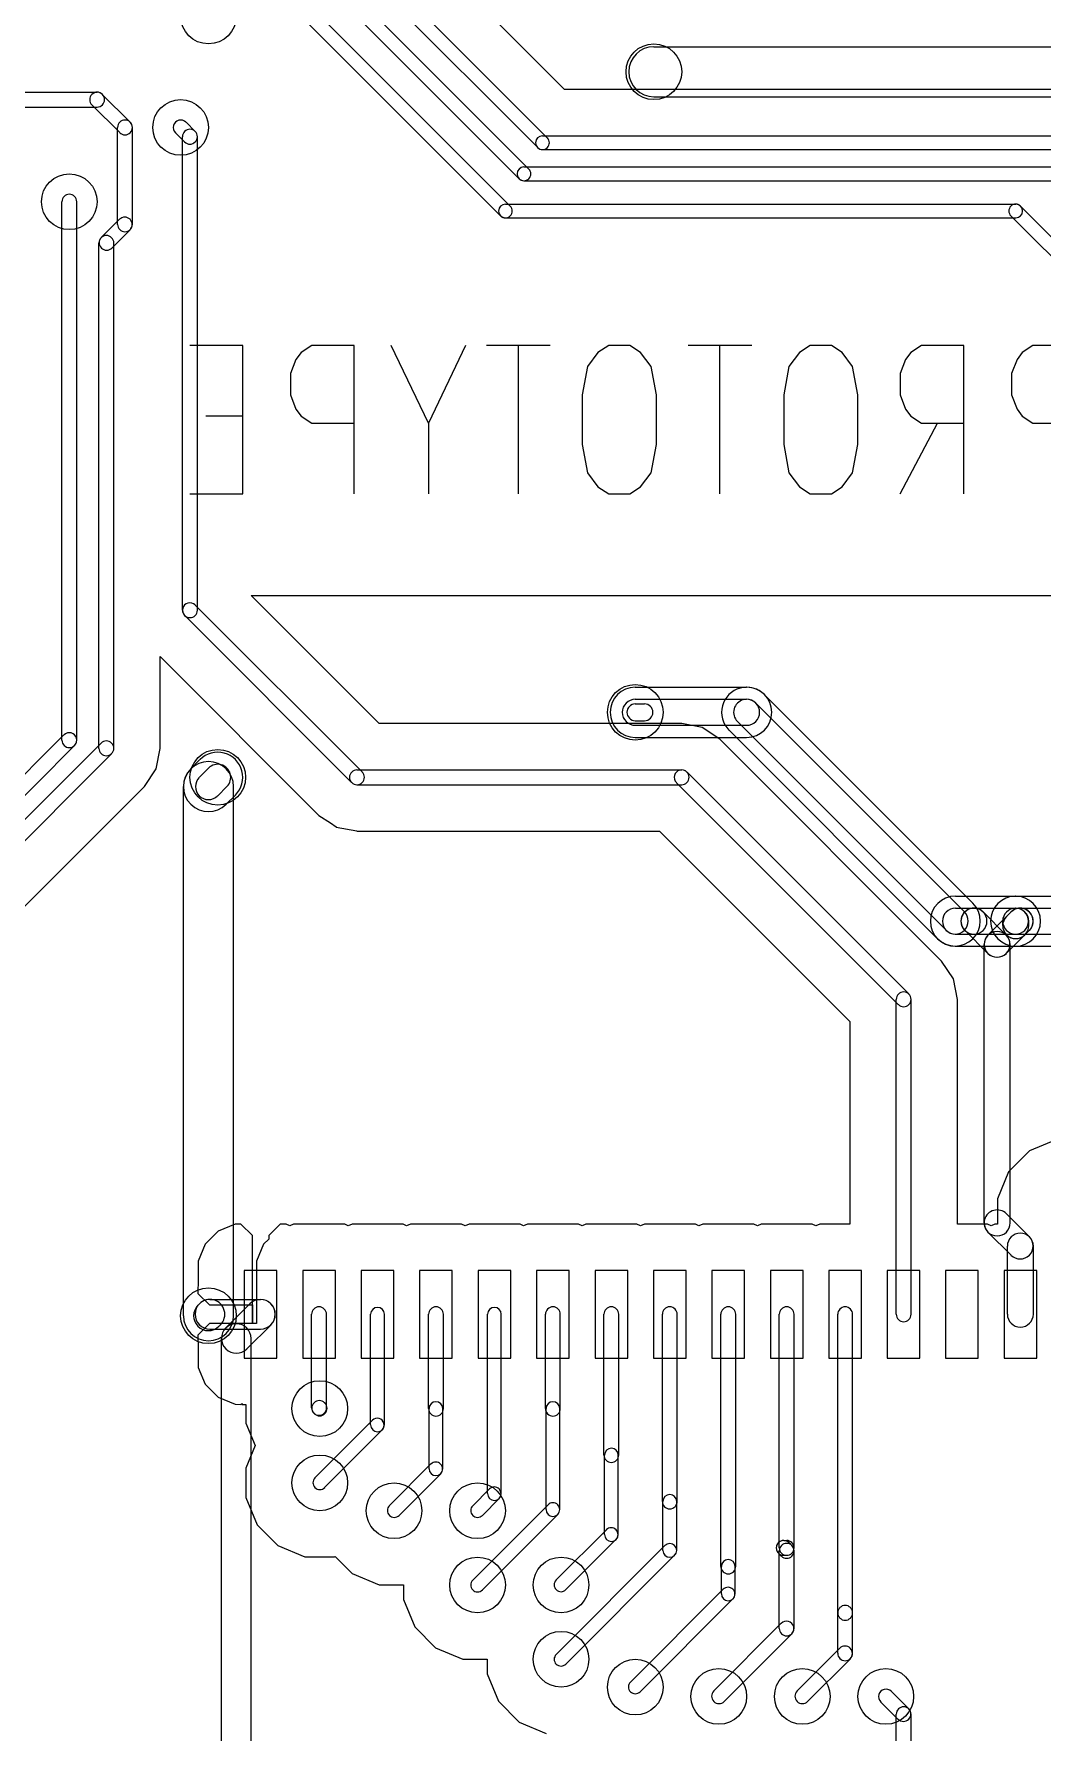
# Model space of a CAD drawing. Extents: x -29274 to 69862, y 24345 to 162744.
# Drawn here: x 15060 to 20492, y 41228 to 50374 of the extents above; entities that cross this region are included whole.
import ezdxf

# ---------------------------------------------------------------- set-up
doc = ezdxf.new("R2010")
doc.units = 0
doc.layers.add('BLACK', color=1, linetype='CONTINUOUS')

msp = doc.modelspace()

# ---------------------------------------------------------------- linework, layer by layer
at = {"layer": 'BLACK'}
for p, q in [((15824, 51144), (17574, 49394)), ((15876, 51196), (17626, 49446)), ((17918, 50075), (17103, 50891)), ((17918, 50075), (17103, 50891)), ((17726, 49646), (16576, 50796)), ((17674, 49594), (16524, 50744)), ((17826, 49814), (16926, 50714)), ((17774, 49762), (16874, 50662)), ((18400, 50305), (21700, 50305)), ((14900, 50060), (15400, 50060)), ((15428, 50048), (15578, 49898)), ((21620, 50075), (17918, 50075)), ((21620, 50075), (17918, 50075)), ((18400, 50035), (21700, 50035)), ((14900, 49980), (15400, 49980)), ((15372, 49992), (15522, 49842)), ((15510, 49348), (15510, 49870)), ((15590, 49348), (15590, 49870)), ((15928, 49849), (15879, 49898)), ((15871, 49792), (15822, 49841)), ((15860, 47270), (15860, 49820)), ((15940, 47270), (15940, 49820)), ((17800, 49825), (21620, 49825)), ((17800, 49751), (21620, 49751)), ((17700, 49657), (21550, 49657)), ((17700, 49583), (21550, 49583)), ((15210, 46570), (15210, 49470)), ((15290, 46570), (15290, 49470)), ((17600, 49457), (20350, 49457)), ((20324, 49394), (20998, 48720)), ((20376, 49446), (21050, 48772)), ((15521, 49376), (15422, 49277)), ((15578, 49319), (15479, 49220)), ((17600, 49383), (20350, 49383)), ((15410, 46526), (15410, 49248)), ((15490, 46526), (15490, 49248)), ((16185, 48696), (15899, 48696)), ((16185, 47896), (16185, 48696)), ((16499, 48658), (16471, 48620)), ((16557, 48696), (16499, 48658)), ((16785, 48696), (16557, 48696)), ((16785, 47896), (16785, 48696)), ((17185, 48277), (16985, 48696)), ((17385, 48696), (17185, 48277)), ((17842, 48696), (17499, 48696)), ((17670, 47896), (17670, 48696)), ((18099, 48658), (18042, 48582)), ((18157, 48696), (18099, 48658)), ((18271, 48696), (18157, 48696)), ((18328, 48658), (18271, 48696)), ((18385, 48582), (18328, 48658)), ((18928, 48696), (18585, 48696)), ((18756, 47896), (18756, 48696)), ((19185, 48658), (19128, 48582)), ((19243, 48696), (19185, 48658)), ((19357, 48696), (19243, 48696)), ((19414, 48658), (19357, 48696)), ((19471, 48582), (19414, 48658)), ((19785, 48658), (19757, 48620)), ((19843, 48696), (19785, 48658)), ((20071, 48696), (19843, 48696)), ((20071, 47896), (20071, 48696)), ((20385, 48658), (20357, 48620)), ((20443, 48696), (20385, 48658)), ((20671, 48696), (20443, 48696)), ((16471, 48620), (16442, 48544)), ((18042, 48582), (18014, 48430)), ((18414, 48430), (18385, 48582)), ((19128, 48582), (19100, 48430)), ((19500, 48430), (19471, 48582)), ((19757, 48620), (19728, 48544)), ((20357, 48620), (20328, 48544)), ((16442, 48544), (16442, 48430)), ((19728, 48544), (19728, 48430)), ((20328, 48544), (20328, 48430)), ((16442, 48430), (16471, 48353)), ((18014, 48430), (18014, 48163)), ((18414, 48163), (18414, 48430)), ((19100, 48430), (19100, 48163)), ((19500, 48163), (19500, 48430)), ((19728, 48430), (19757, 48353)), ((20328, 48430), (20357, 48353)), ((16185, 48315), (15985, 48315)), ((16471, 48353), (16499, 48315)), ((16499, 48315), (16557, 48277)), ((19757, 48353), (19785, 48315)), ((19785, 48315), (19843, 48277)), ((20357, 48353), (20385, 48315)), ((20385, 48315), (20443, 48277)), ((16557, 48277), (16785, 48277)), ((17185, 48277), (17185, 47896)), ((19728, 47896), (19928, 48277)), ((19843, 48277), (20071, 48277)), ((20443, 48277), (20671, 48277)), ((18014, 48163), (18042, 48010)), ((18385, 48010), (18414, 48163)), ((19100, 48163), (19128, 48010)), ((19471, 48010), (19500, 48163)), ((18042, 48010), (18099, 47934)), ((18099, 47934), (18157, 47896)), ((18271, 47896), (18328, 47934)), ((18328, 47934), (18385, 48010)), ((19128, 48010), (19185, 47934)), ((19185, 47934), (19243, 47896)), ((19357, 47896), (19414, 47934)), ((19414, 47934), (19471, 48010)), ((15899, 47896), (16185, 47896)), ((18157, 47896), (18271, 47896)), ((19243, 47896), (19357, 47896)), ((16828, 46399), (15929, 47298)), ((16920, 46660), (16230, 47350)), ((16230, 47350), (21125, 47350)), ((16920, 46660), (16230, 47350)), ((16230, 47350), (21125, 47350)), ((16771, 46342), (15872, 47241)), ((15740, 46526), (15740, 47020)), ((15740, 47020), (16594, 46165)), ((15740, 46526), (15740, 47020)), ((15740, 47020), (16594, 46165)), ((18300, 46855), (18900, 46855)), ((18300, 46790), (18900, 46790)), ((18300, 46765), (18350, 46765)), ((20074, 45645), (18949, 46770)), ((20120, 45691), (18995, 46816)), ((18550, 46660), (16920, 46660)), ((18550, 46660), (16920, 46660)), ((18300, 46675), (18350, 46675)), ((18300, 46650), (18900, 46650)), ((18661, 46638), (18550, 46660)), ((18661, 46638), (18550, 46660)), ((19975, 45546), (18850, 46671)), ((14022, 45399), (15221, 46598)), ((15421, 46554), (14222, 45355)), ((18300, 46585), (18900, 46585)), ((18755, 46575), (18661, 46638)), ((18755, 46575), (18661, 46638)), ((19951, 45379), (18755, 46575)), ((19951, 45379), (18755, 46575)), ((19929, 45500), (18804, 46625)), ((14079, 45342), (15278, 46541)), ((15478, 46497), (14279, 45298)), ((15718, 46415), (15740, 46526)), ((15718, 46415), (15740, 46526)), ((15905, 46416), (15954, 46465)), ((15655, 46321), (15718, 46415)), ((15655, 46321), (15718, 46415)), ((15951, 46370), (16000, 46419)), ((16800, 46410), (18550, 46410)), ((19774, 45203), (18579, 46398)), ((14540, 45206), (15655, 46321)), ((14540, 45206), (15655, 46321)), ((15865, 43470), (15865, 46320)), ((16050, 46271), (16099, 46320)), ((16135, 43470), (16135, 46320)), ((16800, 46330), (18550, 46330)), ((19717, 45146), (18522, 46341)), ((16096, 46225), (16145, 46274)), ((16594, 46165), (16595, 46165)), ((16594, 46165), (16595, 46165)), ((16595, 46165), (16657, 46124)), ((16595, 46165), (16657, 46124)), ((16657, 46124), (16688, 46103)), ((16657, 46124), (16688, 46103)), ((16688, 46103), (16689, 46102)), ((16688, 46103), (16689, 46102)), ((16689, 46102), (16799, 46081)), ((16689, 46102), (16799, 46081)), ((16799, 46081), (16800, 46080)), ((16799, 46081), (16800, 46080)), ((16800, 46080), (18430, 46080)), ((16800, 46080), (18430, 46080)), ((18430, 46080), (19456, 45054)), ((18430, 46080), (19456, 45054)), ((20025, 45730), (20349, 45730)), ((20350, 45730), (22874, 45730)), ((20025, 45665), (20125, 45665)), ((20125, 45665), (20349, 45665)), ((20299, 45520), (20174, 45645)), ((20200, 45520), (20325, 45645)), ((20325, 45645), (20300, 45620)), ((20350, 45665), (20974, 45665)), ((20200, 45421), (20075, 45546)), ((20280, 45571), (20280, 45595)), ((20299, 45421), (20424, 45546)), ((20424, 45546), (20399, 45521)), ((20420, 45571), (20420, 45595)), ((20025, 45525), (20125, 45525)), ((20025, 45460), (20349, 45460)), ((20125, 45525), (20349, 45525)), ((20180, 43970), (20180, 45470)), ((20320, 43970), (20320, 45470)), ((20350, 45525), (20974, 45525)), ((20350, 45460), (22874, 45460)), ((20014, 45285), (19951, 45379)), ((20014, 45285), (19951, 45379)), ((20036, 45174), (20014, 45285)), ((20036, 45174), (20014, 45285)), ((19706, 43478), (19706, 45174)), ((19786, 43478), (19786, 45174)), ((20036, 43963), (20036, 45174)), ((20036, 43963), (20036, 45174)), ((19456, 45054), (19456, 43963)), ((19456, 45054), (19456, 43963)), ((20424, 44358), (20312, 44246)), ((20424, 44358), (20312, 44246)), ((20571, 44419), (20424, 44358)), ((20571, 44419), (20424, 44358)), ((20312, 44246), (20251, 44100)), ((20312, 44246), (20251, 44100)), ((20251, 44100), (20251, 43964)), ((20251, 44100), (20251, 43964)), ((20424, 43895), (20299, 44020)), ((16052, 43925), (15982, 43855)), ((16052, 43925), (15982, 43855)), ((16144, 43963), (16052, 43925)), ((16144, 43963), (16052, 43925)), ((16175, 43964), (16144, 43963)), ((16175, 43964), (16144, 43963)), ((16237, 43902), (16175, 43964)), ((16237, 43902), (16175, 43964)), ((16237, 43528), (16237, 43902)), ((16237, 43528), (16237, 43902)), ((16387, 43964), (16325, 43902)), ((16387, 43964), (16325, 43902)), ((16325, 43902), (16325, 43883)), ((16325, 43902), (16325, 43883)), ((16418, 43963), (16387, 43964)), ((16418, 43963), (16387, 43964)), ((16438, 43955), (16418, 43963)), ((16438, 43955), (16418, 43963)), ((16459, 43963), (16438, 43955)), ((16459, 43963), (16438, 43955)), ((16635, 43963), (16459, 43963)), ((16635, 43963), (16459, 43963)), ((16734, 43963), (16635, 43963)), ((16734, 43963), (16635, 43963)), ((16753, 43955), (16734, 43963)), ((16753, 43955), (16734, 43963)), ((16774, 43963), (16753, 43955)), ((16774, 43963), (16753, 43955)), ((16950, 43963), (16774, 43963)), ((16950, 43963), (16774, 43963)), ((17049, 43963), (16950, 43963)), ((17049, 43963), (16950, 43963)), ((17068, 43955), (17049, 43963)), ((17068, 43955), (17049, 43963)), ((17089, 43963), (17068, 43955)), ((17089, 43963), (17068, 43955)), ((17265, 43963), (17089, 43963)), ((17265, 43963), (17089, 43963)), ((17364, 43963), (17265, 43963)), ((17364, 43963), (17265, 43963)), ((17383, 43955), (17364, 43963)), ((17383, 43955), (17364, 43963)), ((17404, 43963), (17383, 43955)), ((17404, 43963), (17383, 43955)), ((17580, 43963), (17404, 43963)), ((17580, 43963), (17404, 43963)), ((17679, 43963), (17580, 43963)), ((17679, 43963), (17580, 43963)), ((17698, 43955), (17679, 43963)), ((17698, 43955), (17679, 43963)), ((17719, 43963), (17698, 43955)), ((17719, 43963), (17698, 43955)), ((17895, 43963), (17719, 43963)), ((17895, 43963), (17719, 43963)), ((17994, 43963), (17895, 43963)), ((17994, 43963), (17895, 43963)), ((18013, 43955), (17994, 43963)), ((18013, 43955), (17994, 43963)), ((18034, 43963), (18013, 43955)), ((18034, 43963), (18013, 43955)), ((18210, 43963), (18034, 43963)), ((18210, 43963), (18034, 43963)), ((18309, 43963), (18210, 43963)), ((18309, 43963), (18210, 43963)), ((18328, 43955), (18309, 43963)), ((18328, 43955), (18309, 43963)), ((18349, 43963), (18328, 43955)), ((18349, 43963), (18328, 43955)), ((18525, 43963), (18349, 43963)), ((18525, 43963), (18349, 43963)), ((18624, 43963), (18525, 43963)), ((18624, 43963), (18525, 43963)), ((18643, 43955), (18624, 43963)), ((18643, 43955), (18624, 43963)), ((18664, 43963), (18643, 43955)), ((18664, 43963), (18643, 43955)), ((18840, 43963), (18664, 43963)), ((18840, 43963), (18664, 43963)), ((18939, 43963), (18840, 43963)), ((18939, 43963), (18840, 43963)), ((18958, 43955), (18939, 43963)), ((18958, 43955), (18939, 43963)), ((18979, 43963), (18958, 43955)), ((18979, 43963), (18958, 43955)), ((19155, 43963), (18979, 43963)), ((19155, 43963), (18979, 43963)), ((19254, 43963), (19155, 43963)), ((19254, 43963), (19155, 43963)), ((19273, 43955), (19254, 43963)), ((19273, 43955), (19254, 43963)), ((19294, 43963), (19273, 43955)), ((19294, 43963), (19273, 43955)), ((19456, 43963), (19294, 43963)), ((19456, 43963), (19294, 43963)), ((20099, 43963), (20036, 43963)), ((20099, 43963), (20036, 43963)), ((20198, 43963), (20099, 43963)), ((20198, 43963), (20099, 43963)), ((20217, 43955), (20198, 43963)), ((20217, 43955), (20198, 43963)), ((20325, 43796), (20200, 43921)), ((20238, 43963), (20217, 43955)), ((20238, 43963), (20217, 43955)), ((20251, 43964), (20238, 43963)), ((20251, 43964), (20238, 43963)), ((15982, 43855), (15944, 43764)), ((15982, 43855), (15944, 43764)), ((16297, 43855), (16259, 43764)), ((16297, 43855), (16259, 43764)), ((16325, 43883), (16297, 43855)), ((16325, 43883), (16297, 43855)), ((20305, 43479), (20305, 43845)), ((20445, 43479), (20445, 43845)), ((15944, 43764), (15944, 43665)), ((15944, 43764), (15944, 43665)), ((16259, 43764), (16259, 43665)), ((16259, 43764), (16259, 43665)), ((15944, 43665), (15943, 43590)), ((15944, 43665), (15943, 43590)), ((16369, 43714), (16193, 43714)), ((16193, 43714), (16193, 43242)), ((16259, 43665), (16259, 43428)), ((16259, 43665), (16259, 43428)), ((16369, 43242), (16369, 43714)), ((16684, 43714), (16508, 43714)), ((16508, 43714), (16508, 43242)), ((16684, 43242), (16684, 43714)), ((16999, 43714), (16823, 43714)), ((16823, 43714), (16823, 43242)), ((16999, 43242), (16999, 43714)), ((17314, 43714), (17138, 43714)), ((17138, 43714), (17138, 43242)), ((17314, 43242), (17314, 43714)), ((17629, 43714), (17453, 43714)), ((17453, 43714), (17453, 43242)), ((17629, 43242), (17629, 43714)), ((17944, 43714), (17768, 43714)), ((17768, 43714), (17768, 43242)), ((17944, 43242), (17944, 43714)), ((18259, 43714), (18083, 43714)), ((18083, 43714), (18083, 43242)), ((18259, 43242), (18259, 43714)), ((18574, 43714), (18398, 43714)), ((18398, 43714), (18398, 43242)), ((18574, 43242), (18574, 43714)), ((18889, 43714), (18713, 43714)), ((18713, 43714), (18713, 43242)), ((18889, 43242), (18889, 43714)), ((19204, 43714), (19028, 43714)), ((19028, 43714), (19028, 43242)), ((19204, 43242), (19204, 43714)), ((19519, 43714), (19343, 43714)), ((19343, 43714), (19343, 43242)), ((19519, 43242), (19519, 43714)), ((19834, 43714), (19658, 43714)), ((19658, 43714), (19658, 43242)), ((19834, 43242), (19834, 43714)), ((20148, 43714), (19972, 43714)), ((19972, 43714), (19972, 43242)), ((20148, 43242), (20148, 43714)), ((20463, 43714), (20287, 43714)), ((20287, 43714), (20287, 43242)), ((20463, 43242), (20463, 43714)), ((15943, 43590), (16005, 43528)), ((15943, 43590), (16005, 43528)), ((15944, 43527), (15951, 43534)), ((16008, 43558), (16280, 43558)), ((16223, 43535), (16093, 43405)), ((16005, 43528), (16237, 43528)), ((16005, 43528), (16237, 43528)), ((16237, 43428), (16237, 43528)), ((16237, 43528), (16237, 43428)), ((16237, 43428), (16237, 43528)), ((16237, 43528), (16237, 43428)), ((16556, 42974), (16556, 43478)), ((16636, 42974), (16636, 43478)), ((16874, 42882), (16874, 43478)), ((16948, 42882), (16948, 43478)), ((17186, 42970), (17186, 43478)), ((17266, 42970), (17266, 43478)), ((17504, 42512), (17504, 43478)), ((17578, 42512), (17578, 43478)), ((17816, 42970), (17816, 43478)), ((17896, 42970), (17896, 43478)), ((18131, 42720), (18131, 43478)), ((18211, 42720), (18211, 43478)), ((18446, 42470), (18446, 43478)), ((18526, 42470), (18526, 43478)), ((18761, 42120), (18761, 43478)), ((18841, 42120), (18841, 43478)), ((19076, 42220), (19076, 43478)), ((19156, 42220), (19156, 43478)), ((19391, 41870), (19391, 43478)), ((19471, 41870), (19471, 43478)), ((16005, 43428), (15943, 43366)), ((16005, 43428), (15943, 43366)), ((15943, 43366), (15944, 43291)), ((15943, 43366), (15944, 43291)), ((16181, 43428), (16005, 43428)), ((16181, 43428), (16005, 43428)), ((16008, 43398), (16280, 43398)), ((16057, 43414), (16064, 43421)), ((16237, 43428), (16181, 43428)), ((16237, 43428), (16181, 43428)), ((16337, 43421), (16207, 43291)), ((16259, 43428), (16237, 43428)), ((16259, 43428), (16237, 43428)), ((15944, 43291), (15944, 43192)), ((15944, 43291), (15944, 43192)), ((16070, 39921), (16070, 43347)), ((16230, 39921), (16230, 43347)), ((15944, 43192), (15982, 43101)), ((15944, 43192), (15982, 43101)), ((16193, 43242), (16369, 43242)), ((16508, 43242), (16684, 43242)), ((16823, 43242), (16999, 43242)), ((17138, 43242), (17314, 43242)), ((17453, 43242), (17629, 43242)), ((17768, 43242), (17944, 43242)), ((18083, 43242), (18259, 43242)), ((18398, 43242), (18574, 43242)), ((18713, 43242), (18889, 43242)), ((19028, 43242), (19204, 43242)), ((19343, 43242), (19519, 43242)), ((19658, 43242), (19834, 43242)), ((19972, 43242), (20148, 43242)), ((20287, 43242), (20463, 43242)), ((15982, 43101), (16052, 43031)), ((15982, 43101), (16052, 43031)), ((16052, 43031), (16144, 42993)), ((16052, 43031), (16144, 42993)), ((16144, 42993), (16175, 42992)), ((16144, 42993), (16175, 42992)), ((16175, 42992), (16181, 42998)), ((16175, 42992), (16181, 42998)), ((16181, 42998), (16181, 42992)), ((16181, 42998), (16181, 42992)), ((16181, 42992), (16201, 42992)), ((16181, 42992), (16201, 42992)), ((16201, 42992), (16201, 42891)), ((16201, 42992), (16201, 42891)), ((16625, 43002), (16628, 42999)), ((16568, 42945), (16571, 42942)), ((16574, 42597), (16884, 42907)), ((17189, 42646), (17189, 42970)), ((17263, 42646), (17263, 42970)), ((17819, 42426), (17819, 42970)), ((17893, 42426), (17893, 42970)), ((16201, 42891), (16251, 42771)), ((16201, 42891), (16251, 42771)), ((16626, 42545), (16936, 42855)), ((16251, 42771), (16201, 42650)), ((16251, 42771), (16201, 42650)), ((18134, 42292), (18134, 42720)), ((18208, 42292), (18208, 42720)), ((16201, 42650), (16201, 42491)), ((16201, 42650), (16201, 42491)), ((17199, 42672), (16974, 42447)), ((17252, 42619), (17027, 42394)), ((17514, 42537), (17424, 42447)), ((16201, 42491), (16262, 42344)), ((16201, 42491), (16262, 42344)), ((17830, 42452), (17424, 42046)), ((17566, 42485), (17476, 42395)), ((18449, 42206), (18449, 42470)), ((18523, 42206), (18523, 42470)), ((16262, 42344), (16374, 42232)), ((16262, 42344), (16374, 42232)), ((17882, 42400), (17476, 41994)), ((18144, 42317), (17874, 42047)), ((18196, 42265), (17926, 41995)), ((19100, 42260), (19116, 42260)), ((16374, 42232), (16520, 42171)), ((16374, 42232), (16520, 42171)), ((16520, 42171), (16679, 42171)), ((16520, 42171), (16679, 42171)), ((16679, 42171), (16683, 42173)), ((16679, 42171), (16683, 42173)), ((16683, 42173), (16774, 42082)), ((16683, 42173), (16774, 42082)), ((18460, 42232), (17874, 41646)), ((18512, 42180), (17926, 41594)), ((19087, 42176), (19072, 42191)), ((19076, 41786), (19076, 42204)), ((19100, 42180), (19116, 42180)), ((19144, 42233), (19129, 42248)), ((19156, 41786), (19156, 42204)), ((16774, 42082), (16920, 42021)), ((16774, 42082), (16920, 42021)), ((18764, 41972), (18764, 42120)), ((18838, 41972), (18838, 42120)), ((16920, 42021), (17051, 42021)), ((16920, 42021), (17051, 42021)), ((17051, 42021), (17051, 41941)), ((17051, 42021), (17051, 41941)), ((18774, 41997), (18274, 41497)), ((17051, 41941), (17112, 41794)), ((17051, 41941), (17112, 41794)), ((18826, 41945), (18326, 41445)), ((18722, 41449), (19087, 41814)), ((19391, 41652), (19391, 41870)), ((19471, 41652), (19471, 41870)), ((17112, 41794), (17224, 41682)), ((17112, 41794), (17224, 41682)), ((18779, 41392), (19144, 41757)), ((17224, 41682), (17370, 41621)), ((17224, 41682), (17370, 41621)), ((17370, 41621), (17501, 41621)), ((17370, 41621), (17501, 41621)), ((17501, 41621), (17501, 41541)), ((17501, 41621), (17501, 41541)), ((19402, 41680), (19171, 41449)), ((19459, 41623), (19228, 41392)), ((17501, 41541), (17562, 41394)), ((17501, 41541), (17562, 41394)), ((19774, 41353), (19679, 41448)), ((17562, 41394), (17674, 41282)), ((17562, 41394), (17674, 41282)), ((19717, 41296), (19622, 41391)), ((17674, 41282), (17820, 41221)), ((17674, 41282), (17820, 41221)), ((19706, 39520), (19706, 41324)), ((19786, 39520), (19786, 41324))]:
    msp.add_line(p, q, dxfattribs=at)
for centre in [(16000, 50470), (18400, 50170), (15850, 49870), (15250, 49470), (18300, 46720), (16050, 46370), (16000, 43470), (16600, 42970), (16600, 42570), (17000, 42420), (17450, 42420), (17450, 42020), (17900, 42020), (17900, 41620), (18300, 41470), (18750, 41420), (19200, 41420), (19650, 41420)]:
    msp.add_circle(centre, 150, dxfattribs=at)
for centre, radius, start, end in [((18400, 50170), 135, 90, 270), ((15400, 50020), 40, 45, 225), ((15400, 50020), 40, 270, 450), ((15550, 49870), 40, 360, 540), ((15550, 49870), 40, 225, 405), ((15850, 49870), 40, 405, 585), ((15900, 49820), 40, 360, 540), ((15900, 49820), 40, 225, 405), ((17800, 49788), 37, 90, 270), ((17800, 49788), 37, 225, 405), ((17700, 49620), 37, 90, 270), ((17700, 49620), 37, 225, 405), ((15250, 49470), 40, 360, 540), ((15549, 49347), 40, -45, 135), ((17600, 49420), 37, 90, 270), ((17600, 49420), 37, 225, 405), ((20350, 49420), 37, 45, 225), ((20350, 49420), 37, 270, 450), ((15550, 49348), 40, 180, 360), ((15450, 49248), 40, 360, 540), ((15451, 49249), 40, 135, 315), ((15900, 47270), 40, 405, 585), ((15900, 47270), 40, 180, 360), ((18300, 46720), 135, 90, 270), ((18900, 46720), 135, 405, 585), ((18900, 46720), 135, 270, 450), ((18300, 46720), 70, 90, 270), ((18300, 46720), 45, 90, 270), ((18350, 46720), 45, 270, 450), ((18900, 46720), 70, 405, 585), ((18900, 46720), 70, 270, 450), ((15250, 46570), 40, 180, 360), ((15250, 46570), 40, 315, 495), ((15450, 46526), 40, -45, 135), ((15450, 46526), 40, 180, 360), ((16050, 46370), 135, 315, 495), ((16000, 46320), 135, 360, 540), ((16000, 46320), 135, 135, 315), ((16000, 46320), 70, 135, 315), ((16050, 46370), 70, 315, 495), ((16800, 46370), 40, 90, 270), ((16800, 46370), 40, 225, 405), ((18550, 46370), 40, 405, 585), ((18550, 46370), 40, 270, 450), ((20025, 45595), 135, 90, 270), ((20350, 45595), 135, 90, 270), ((20349, 45595), 135, 270, 450), ((20024, 45596), 135, 225, 405), ((20025, 45595), 70, 90, 270), ((20024, 45596), 70, 225, 405), ((20125, 45595), 70, 405, 585), ((20125, 45595), 70, 90, 270), ((20125, 45595), 70, 270, 450), ((20350, 45595), 70, 360, 540), ((20350, 45595), 70, 90, 270), ((20374, 45595), 70, 315, 495), ((20374, 45595), 70, -45, 135), ((20349, 45595), 70, 270, 450), ((20350, 45571), 70, 135, 315), ((20350, 45571), 70, 180, 360), ((20250, 45470), 70, 360, 540), ((20250, 45471), 70, 135, 315), ((20249, 45471), 70, 225, 405), ((19746, 45174), 40, 360, 540), ((19746, 45174), 40, 225, 405), ((20250, 43970), 70, 405, 585), ((20250, 43970), 70, 180, 360), ((20375, 43845), 70, 360, 540), ((20374, 43846), 70, 225, 405), ((16008, 43478), 80, 90, 270), ((16008, 43478), 80, 315, 495), ((16280, 43478), 80, -45, 135), ((16280, 43478), 80, 270, 450), ((16000, 43470), 135, 180, 360), ((16000, 43470), 80, 135, 315), ((16596, 43478), 40, 360, 540), ((16911, 43478), 37, 360, 540), ((17226, 43478), 40, 360, 540), ((17541, 43478), 37, 360, 540), ((17856, 43478), 40, 360, 540), ((18171, 43478), 40, 360, 540), ((18486, 43478), 40, 360, 540), ((18801, 43478), 40, 360, 540), ((19116, 43478), 40, 360, 540), ((19431, 43478), 40, 360, 540), ((19746, 43478), 40, 180, 360), ((20375, 43479), 70, 180, 360), ((16150, 43347), 80, 360, 540), ((16150, 43348), 80, 135, 315), ((16597, 42973), 40, 45, 225), ((16599, 42971), 40, 225, 405), ((17226, 42970), 37, 360, 540), ((17856, 42970), 37, 360, 540), ((16596, 42974), 40, 180, 360), ((16910, 42881), 37, 315, 495), ((17226, 42970), 40, 180, 360), ((17856, 42970), 40, 180, 360), ((16911, 42882), 37, 180, 360), ((18171, 42720), 40, 180, 360), ((18171, 42720), 37, 360, 540), ((17226, 42646), 37, 180, 360), ((17225, 42645), 37, -45, 135), ((16600, 42571), 37, 135, 315), ((17540, 42511), 37, -45, 135), ((17001, 42421), 37, 135, 315), ((17450, 42421), 37, 135, 315), ((17541, 42512), 37, 180, 360), ((17856, 42426), 37, -45, 135), ((18486, 42470), 40, 180, 360), ((18486, 42470), 37, 360, 540), ((17856, 42426), 37, 180, 360), ((18171, 42292), 37, 180, 360), ((18170, 42291), 37, -45, 135), ((19100, 42220), 40, 90, 270), ((19100, 42220), 40, 405, 585), ((19116, 42220), 40, 270, 450), ((18486, 42206), 37, 180, 360), ((18486, 42206), 37, -45, 135), ((19116, 42204), 40, 360, 540), ((19116, 42220), 40, 180, 360), ((19116, 42204), 40, 225, 405), ((18801, 42120), 40, 180, 360), ((18801, 42120), 37, 360, 540), ((17450, 42020), 37, 135, 315), ((17900, 42021), 37, 135, 315), ((18800, 41971), 37, -45, 135), ((18801, 41972), 37, 180, 360), ((19431, 41870), 40, 360, 540), ((19115, 41785), 40, 315, 495), ((19431, 41870), 40, 180, 360), ((19116, 41786), 40, 180, 360), ((17900, 41620), 37, 135, 315), ((19431, 41652), 40, 180, 360), ((19430, 41651), 40, -45, 135), ((18300, 41471), 37, 135, 315), ((18751, 41421), 40, 135, 315), ((19200, 41421), 40, 135, 315), ((19651, 41419), 40, 405, 585), ((19746, 41324), 40, 360, 540), ((19745, 41325), 40, 225, 405)]:
    msp.add_arc(centre, radius, start, end, dxfattribs=at)

doc.saveas('drawing.dxf')
